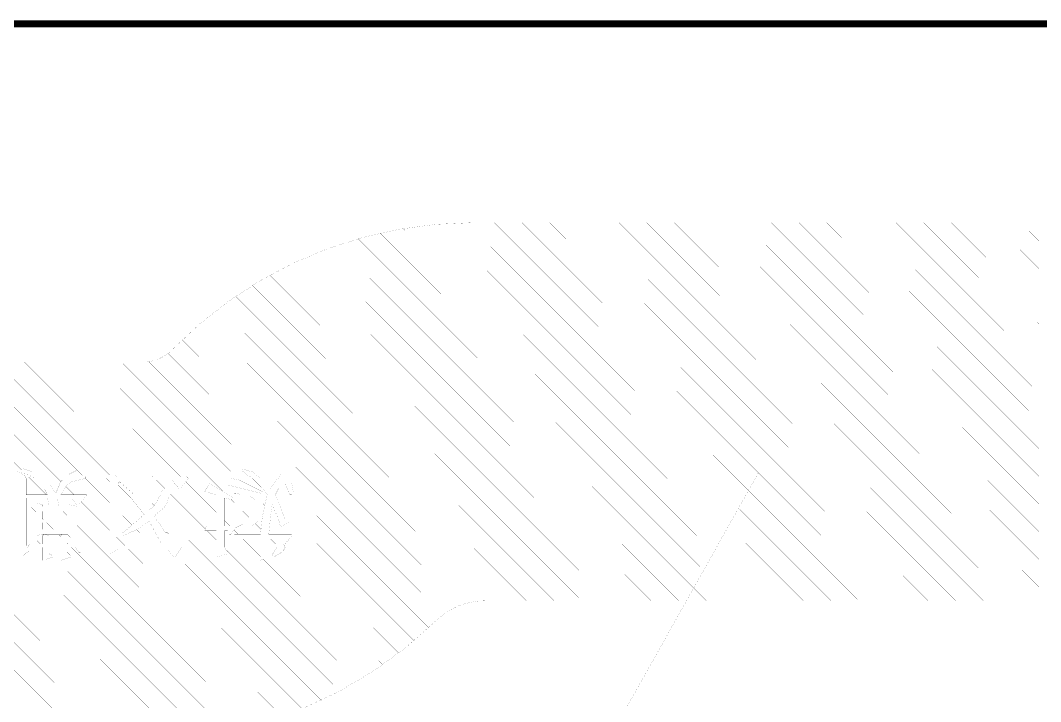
# Model space of a CAD drawing. Header units: millimetres. Extents: x 3362 to 3827, y -139 to 191.
# Drawn here: x 3511.72 to 3548.38, y 145.82 to 170.32 of the extents above; entities that cross this region are included whole.
import ezdxf

# ---------------------------------------------------------------- set-up
doc = ezdxf.new("R2010")
doc.units = ezdxf.units.MM
doc.header["$LTSCALE"] = 23.1
doc.layers.get('0').update_dxf_attribs({"linetype": 'CONTINUOUS'})

# ---------------------------------------------------------------- blocks, each defined once
blk = doc.blocks.new('PAD_R1')
at = {"const_width": 0.5}
blk.add_lwpolyline([(0.25, 0, 1), (-0.25, 0, 1)], format="xyb", close=True, dxfattribs=at)

msp = doc.modelspace()

# ---------------------------------------------------------------- linework, layer by layer
for points, const_width in [([(3382.535, 170.192), (3632.508, 170.192), (3632.69, 170.01), (3632.69, 96.87), (3564.868, 96.87), (3564.868, 134.572)], 0.254), ([(3538.865, 149.444), (3525.477, 162.833)], 0.00254), ([(3539.363, 149.444), (3525.908, 162.899)], 0.00254), ([(3539.861, 149.444), (3526.351, 162.954)], 0.00254), ([(3540.359, 149.444), (3526.806, 162.997)], 0.00254), ([(3540.856, 149.444), (3527.274, 163.027)], 0.00254), ([(3541.354, 149.444), (3527.756, 163.042)], 0.00254), ([(3559.253, 163.044), (3527.995, 163.044)], 0.00254), ([(3548.324, 163.044), (3527.995, 163.044)], 0.00254), ([(3541.852, 149.444), (3528.252, 163.044)], 0.00254), ([(3542.35, 149.444), (3528.75, 163.044)], 0.00254), ([(3542.848, 149.444), (3529.248, 163.044)], 0.00254), ([(3543.345, 149.444), (3529.745, 163.044)], 0.00254), ([(3543.843, 149.444), (3530.243, 163.044)], 0.00254), ([(3544.341, 149.444), (3530.741, 163.044)], 0.00254), ([(3544.839, 149.444), (3531.239, 163.044)], 0.00254), ([(3545.337, 149.444), (3531.737, 163.044)], 0.00254), ([(3545.834, 149.444), (3532.234, 163.044)], 0.00254), ([(3546.332, 149.444), (3532.732, 163.044)], 0.00254), ([(3546.83, 149.444), (3533.23, 163.044)], 0.00254), ([(3547.328, 149.444), (3533.728, 163.044)], 0.00254), ([(3547.826, 149.444), (3534.226, 163.044)], 0.00254), ([(3548.324, 149.444), (3534.723, 163.044)], 0.00254), ([(3548.324, 149.942), (3535.221, 163.044)], 0.00254), ([(3548.324, 150.44), (3535.719, 163.044)], 0.00254), ([(3548.324, 150.938), (3536.217, 163.044)], 0.00254), ([(3548.324, 151.436), (3536.715, 163.044)], 0.00254), ([(3548.324, 151.933), (3537.213, 163.044)], 0.00254), ([(3548.324, 152.431), (3537.71, 163.044)], 0.00254), ([(3548.324, 152.929), (3538.208, 163.044)], 0.00254), ([(3548.324, 153.427), (3538.706, 163.044)], 0.00254), ([(3548.324, 153.925), (3539.204, 163.044)], 0.00254), ([(3548.324, 154.422), (3539.701, 163.044)], 0.00254), ([(3548.324, 154.92), (3540.199, 163.044)], 0.00254), ([(3548.324, 155.418), (3540.697, 163.044)], 0.00254), ([(3548.324, 155.916), (3541.195, 163.044)], 0.00254), ([(3548.324, 156.414), (3541.693, 163.044)], 0.00254), ([(3548.324, 156.911), (3542.19, 163.044)], 0.00254), ([(3548.324, 157.409), (3542.688, 163.044)], 0.00254), ([(3548.324, 157.907), (3543.186, 163.044)], 0.00254), ([(3548.324, 158.405), (3543.684, 163.044)], 0.00254), ([(3548.324, 158.903), (3544.182, 163.044)], 0.00254), ([(3548.324, 159.401), (3544.679, 163.044)], 0.00254), ([(3548.324, 159.898), (3545.177, 163.044)], 0.00254), ([(3548.324, 160.396), (3545.675, 163.044)], 0.00254), ([(3548.324, 160.894), (3546.173, 163.044)], 0.00254), ([(3548.324, 161.392), (3546.671, 163.044)], 0.00254), ([(3548.324, 161.889), (3547.169, 163.044)], 0.00254), ([(3548.324, 162.387), (3547.666, 163.044)], 0.00254), ([(3548.324, 162.885), (3548.164, 163.044)], 0.00254), ([(3548.324, 149.444), (3548.324, 163.044)], 0.00254), ([(3536.874, 149.444), (3523.853, 162.465)], 0.00254), ([(3537.372, 149.444), (3524.245, 162.571)], 0.00254), ([(3537.87, 149.444), (3524.646, 162.668)], 0.00254), ([(3538.367, 149.444), (3525.056, 162.756)], 0.00254), ([(3511.758, 154.151), (3503.717, 162.192)], 0.00254), ([(3535.38, 149.444), (3522.729, 162.096)], 0.00254), ([(3535.878, 149.444), (3523.095, 162.227)], 0.00254), ([(3536.376, 149.444), (3523.47, 162.35)], 0.00254), ([(3512.492, 153.914), (3504.524, 161.882)], 0.00254), ([(3534.385, 149.444), (3522.018, 161.811)], 0.00254), ([(3534.883, 149.444), (3522.37, 161.957)], 0.00254), ([(3513.169, 153.735), (3505.44, 161.464)], 0.00254), ([(3533.389, 149.444), (3521.337, 161.497)], 0.00254), ([(3533.887, 149.444), (3521.674, 161.658)], 0.00254), ([(3531.896, 149.444), (3520.365, 160.975)], 0.00254), ([(3532.394, 149.444), (3520.682, 161.156)], 0.00254), ([(3532.891, 149.444), (3521.006, 161.33)], 0.00254), ([(3513.425, 153.977), (3506.549, 160.853)], 0.00254), ([(3531.398, 149.444), (3520.055, 160.788)], 0.00254), ([(3530.403, 149.444), (3519.452, 160.395)], 0.00254), ([(3530.9, 149.444), (3519.75, 160.595)], 0.00254), ([(3529.407, 149.444), (3518.873, 159.978)], 0.00254), ([(3529.905, 149.444), (3519.159, 160.189)], 0.00254), ([(3513.947, 153.952), (3508.234, 159.666)], 0.00254), ([(3528.411, 149.444), (3518.319, 159.537)], 0.00254), ([(3528.909, 149.444), (3518.593, 159.76)], 0.00254), ([(3527.955, 149.403), (3518.051, 159.307)], 0.00254), ([(3527.219, 149.143), (3517.531, 158.831)], 0.00254), ([(3527.563, 149.297), (3517.788, 159.072)], 0.00254), ([(3526.916, 148.949), (3517.28, 158.584)], 0.00254), ([(3514.928, 153.469), (3510.347, 158.05)], 0.00254), ([(3520.779, 153.592), (3516.327, 158.044)], 0.00254), ([(3520.996, 153.872), (3516.712, 158.156)], 0.00254), ([(3521.268, 154.098), (3517.024, 158.343)], 0.00254), ([(3510.605, 158.028), (3516.105, 158.028)], 0.00254), ([(3510.605, 158.028), (3516.105, 158.028)], 0.00254), ([(3514.93, 153.965), (3510.867, 158.028)], 0.00254), ([(3515.489, 153.904), (3511.365, 158.028)], 0.00254), ([(3515.987, 153.904), (3511.863, 158.028)], 0.00254), ([(3516.485, 153.904), (3512.361, 158.028)], 0.00254), ([(3516.983, 153.904), (3512.859, 158.028)], 0.00254), ([(3517.481, 153.904), (3513.356, 158.028)], 0.00254), ([(3518.407, 153.475), (3513.854, 158.028)], 0.00254), ([(3518.995, 153.385), (3514.352, 158.028)], 0.00254), ([(3519.203, 153.674), (3514.85, 158.028)], 0.00254), ([(3519.596, 153.78), (3515.347, 158.028)], 0.00254), ([(3519.688, 154.185), (3515.845, 158.028)], 0.00254), ([(3511.864, 153.963), (3511.569, 154.139)], 0.00254), ([(3511.805, 154.198), (3511.746, 154.139)], 0.00254), ([(3511.746, 154.139), (3511.746, 154.081)], 0.00254), ([(3511.746, 154.081), (3512.277, 153.845)], 0.00254), ([(3512.159, 154.081), (3511.805, 154.198)], 0.00254), ([(3512.653, 153.256), (3511.893, 154.015)], 0.00254), ([(3512.512, 153.904), (3512.159, 154.081)], 0.00254), ([(3513.75, 154.139), (3513.396, 153.963)], 0.00254), ([(3513.927, 153.963), (3513.75, 154.139)], 0.00254), ([(3515.046, 154.081), (3514.81, 153.845)], 0.00254), ([(3515.164, 153.904), (3515.046, 154.081)], 0.00254), ([(3519.642, 154.198), (3519.642, 154.139)], 0.00254), ([(3520.055, 154.081), (3519.642, 154.198)], 0.00254), ([(3519.642, 154.139), (3520.055, 153.845)], 0.00254), ([(3520.349, 153.845), (3520.055, 154.081)], 0.00254), ([(3521.116, 154.022), (3520.88, 153.727)], 0.00254), ([(3521.351, 154.139), (3521.116, 154.022)], 0.00254), ([(3521.469, 154.139), (3521.351, 154.139)], 0.00254), ([(3521.469, 153.668), (3521.469, 154.139)], 0.00254), ([(3538.259, 154.077), (3532.843, 144.43)], 0.00254), ([(3511.923, 153.845), (3511.864, 153.963)], 0.00254), ([(3511.923, 153.256), (3511.923, 153.845)], 0.00254), ([(3512.277, 153.845), (3512.512, 153.609)], 0.00254), ([(3512.807, 153.609), (3512.512, 153.904)], 0.00254), ([(3513.161, 153.727), (3513.043, 153.432)], 0.00254), ([(3513.396, 153.963), (3513.161, 153.727)], 0.00254), ([(3513.337, 153.55), (3513.573, 153.727)], 0.00254), ([(3513.573, 153.727), (3514.044, 153.845)], 0.00254), ([(3514.928, 152.473), (3513.655, 153.747)], 0.00254), ([(3514.044, 153.904), (3513.927, 153.963)], 0.00254), ([(3514.044, 153.845), (3514.044, 153.904)], 0.00254), ([(3514.928, 152.971), (3514.044, 153.855)], 0.00254), ([(3514.81, 153.845), (3514.928, 153.727)], 0.00254), ([(3514.928, 153.727), (3514.928, 151.134)], 0.00254), ([(3517.698, 153.904), (3515.164, 153.904)], 0.00254), ([(3515.164, 151.429), (3515.164, 153.786)], 0.00254), ([(3515.164, 153.786), (3517.168, 153.786)], 0.00254), ([(3515.225, 153.67), (3515.164, 153.731)], 0.00254), ([(3515.282, 153.727), (3515.223, 153.668)], 0.00254), ([(3515.223, 153.668), (3515.223, 153.609)], 0.00254), ([(3515.812, 153.256), (3515.282, 153.727)], 0.00254), ([(3516.531, 152.863), (3515.607, 153.786)], 0.00254), ([(3516.711, 153.179), (3516.105, 153.786)], 0.00254), ([(3516.909, 153.48), (3516.603, 153.786)], 0.00254), ([(3518.751, 152.136), (3517.101, 153.786)], 0.00254), ([(3517.168, 153.786), (3517.403, 153.491)], 0.00254), ([(3517.462, 153.491), (3517.757, 153.845)], 0.00254), ([(3518.759, 152.626), (3517.658, 153.726)], 0.00254), ([(3517.757, 153.845), (3517.698, 153.904)], 0.00254), ([(3518.523, 153.668), (3518.346, 153.373)], 0.00254), ([(3519.407, 153.138), (3518.523, 153.668)], 0.00254), ([(3519.289, 153.845), (3519.171, 153.609)], 0.00254), ([(3519.583, 153.786), (3519.289, 153.845)], 0.00254), ([(3520.408, 153.373), (3519.583, 153.786)], 0.00254), ([(3520.488, 153.385), (3519.962, 153.911)], 0.00254), ([(3520.055, 153.845), (3520.408, 153.491)], 0.00254), ([(3520.703, 153.491), (3520.349, 153.845)], 0.00254), ([(3520.88, 153.727), (3520.703, 153.491)], 0.00254), ([(3520.998, 153.491), (3521.174, 153.668)], 0.00254), ([(3521.174, 153.668), (3521.233, 153.668)], 0.00254), ([(3521.258, 153.611), (3521.201, 153.668)], 0.00254), ([(3521.233, 153.668), (3521.41, 153.256)], 0.00254), ([(3526.648, 148.718), (3521.469, 153.897)], 0.00254), ([(3521.528, 153.314), (3521.469, 153.668)], 0.00254), ([(3512.155, 153.256), (3511.923, 153.488)], 0.00254), ([(3512.512, 153.609), (3512.689, 153.256)], 0.00254), ([(3512.984, 153.314), (3512.807, 153.609)], 0.00254), ([(3513.02, 153.387), (3512.822, 153.584)], 0.00254), ([(3513.043, 153.432), (3512.984, 153.314)], 0.00254), ([(3513.161, 153.256), (3513.337, 153.55)], 0.00254), ([(3513.648, 153.256), (3513.347, 153.557)], 0.00254), ([(3515.223, 153.609), (3515.694, 153.138)], 0.00254), ([(3516.814, 153.432), (3516.755, 153.256)], 0.00254), ([(3516.932, 153.491), (3516.814, 153.432)], 0.00254), ([(3516.991, 153.491), (3516.932, 153.491)], 0.00254), ([(3517.05, 153.432), (3516.991, 153.491)], 0.00254), ([(3517.109, 153.314), (3517.05, 153.432)], 0.00254), ([(3517.05, 153.138), (3517.109, 153.314)], 0.00254), ([(3518.367, 152.022), (3517.1, 153.289)], 0.00254), ([(3517.403, 153.491), (3517.462, 153.491)], 0.00254), ([(3518.346, 153.373), (3518.759, 153.256)], 0.00254), ([(3518.759, 153.123), (3518.574, 153.308)], 0.00254), ([(3519.171, 153.609), (3520.349, 153.314)], 0.00254), ([(3519.596, 153.282), (3519.301, 153.577)], 0.00254), ([(3519.407, 153.314), (3519.407, 153.138)], 0.00254), ([(3519.466, 153.314), (3519.407, 153.314)], 0.00254), ([(3519.701, 153.256), (3519.466, 153.314)], 0.00254), ([(3520.503, 152.872), (3519.965, 153.411)], 0.00254), ([(3520.349, 153.314), (3520.408, 153.373)], 0.00254), ([(3520.408, 153.491), (3520.585, 153.256)], 0.00254), ([(3520.88, 153.256), (3520.998, 153.491)], 0.00254), ([(3526.133, 148.239), (3520.959, 153.413)], 0.00254), ([(3521.469, 153.256), (3521.528, 153.314)], 0.00254), ([(3526.393, 148.475), (3521.523, 153.346)], 0.00254), ([(3512.689, 153.256), (3511.923, 153.256)], 0.00254), ([(3511.923, 151.429), (3511.923, 153.138)], 0.00254), ([(3511.923, 153.138), (3512.689, 153.138)], 0.00254), ([(3512.277, 152.636), (3511.923, 152.99)], 0.00254), ([(3512.507, 152.903), (3512.273, 153.138)], 0.00254), ([(3512.277, 152.961), (3512.277, 151.782)], 0.00254), ([(3512.512, 152.902), (3512.277, 152.961)], 0.00254), ([(3512.689, 153.138), (3512.748, 152.843)], 0.00254), ([(3513.102, 152.843), (3513.043, 153.138)], 0.00254), ([(3513.043, 153.138), (3513.573, 153.138)], 0.00254), ([(3514.103, 153.256), (3513.161, 153.256)], 0.00254), ([(3513.516, 152.89), (3513.268, 153.138)], 0.00254), ([(3513.573, 153.138), (3513.75, 152.902)], 0.00254), ([(3513.809, 152.902), (3514.103, 153.256)], 0.00254), ([(3514.928, 151.976), (3513.897, 153.007)], 0.00254), ([(3515.997, 152.401), (3515.164, 153.233)], 0.00254), ([(3515.694, 153.138), (3516.166, 152.548)], 0.00254), ([(3516.343, 152.725), (3515.812, 153.256)], 0.00254), ([(3516.755, 153.256), (3516.519, 152.843)], 0.00254), ([(3516.932, 152.843), (3517.05, 153.138)], 0.00254), ([(3518.759, 151.132), (3516.965, 152.926)], 0.00254), ([(3518.759, 153.256), (3518.759, 152.136)], 0.00254), ([(3519.053, 153.138), (3519.053, 152.136)], 0.00254), ([(3519.348, 153.079), (3519.053, 153.138)], 0.00254), ([(3519.407, 152.973), (3519.289, 153.09)], 0.00254), ([(3519.407, 153.079), (3519.348, 153.079)], 0.00254), ([(3519.407, 152.136), (3519.407, 153.079)], 0.00254), ([(3519.701, 153.02), (3519.701, 153.256)], 0.00254), ([(3519.858, 153.02), (3519.701, 153.176)], 0.00254), ([(3519.937, 153.02), (3519.701, 153.02)], 0.00254), ([(3519.996, 153.197), (3519.937, 153.138)], 0.00254), ([(3519.937, 153.138), (3519.937, 153.02)], 0.00254), ([(3520.173, 153.079), (3519.996, 153.197)], 0.00254), ([(3520.173, 152.431), (3520.173, 153.079)], 0.00254), ([(3520.585, 153.256), (3520.408, 152.431)], 0.00254), ([(3521.057, 152.843), (3520.88, 153.256)], 0.00254), ([(3521.41, 153.256), (3521.469, 153.256)], 0.00254), ([(3512.512, 152.843), (3512.512, 152.902)], 0.00254), ([(3512.567, 152.843), (3512.512, 152.898)], 0.00254), ([(3512.748, 152.843), (3512.512, 152.843)], 0.00254), ([(3513.396, 152.666), (3512.512, 152.666)], 0.00254), ([(3512.512, 152.666), (3512.512, 152.372)], 0.00254), ([(3513.039, 152.372), (3512.744, 152.666)], 0.00254), ([(3513.396, 152.843), (3513.102, 152.843)], 0.00254), ([(3513.396, 152.512), (3513.242, 152.666)], 0.00254), ([(3513.455, 152.902), (3513.396, 152.843)], 0.00254), ([(3513.396, 152.372), (3513.396, 152.666)], 0.00254), ([(3513.75, 152.843), (3513.455, 152.902)], 0.00254), ([(3513.75, 152.902), (3513.809, 152.902)], 0.00254), ([(3513.75, 151.841), (3513.75, 152.843)], 0.00254), ([(3514.928, 151.478), (3513.75, 152.656)], 0.00254), ([(3515.731, 152.168), (3515.164, 152.736)], 0.00254), ([(3516.166, 152.548), (3515.694, 152.136), (3515.341, 151.841)], 0.00254), ([(3516.519, 152.843), (3516.343, 152.725)], 0.00254), ([(3516.519, 152.489), (3516.932, 152.843)], 0.00254), ([(3523.196, 146.197), (3516.726, 152.667)], 0.00254), ([(3519.407, 152.475), (3519.053, 152.829)], 0.00254), ([(3519.701, 152.843), (3519.701, 152.372)], 0.00254), ([(3519.937, 152.843), (3519.701, 152.843)], 0.00254), ([(3519.937, 152.443), (3519.701, 152.678)], 0.00254), ([(3519.937, 152.372), (3519.937, 152.843)], 0.00254), ([(3520.415, 152.462), (3520.173, 152.705)], 0.00254), ([(3520.703, 152.431), (3520.762, 152.902)], 0.00254), ([(3520.993, 152.383), (3520.73, 152.645)], 0.00254), ([(3520.762, 152.902), (3520.998, 152.372)], 0.00254), ([(3521.233, 152.372), (3521.057, 152.843)], 0.00254), ([(3525.866, 148.007), (3521.073, 152.801)], 0.00254), ([(3514.013, 144.428), (3506.244, 152.197)], 0.00254), ([(3517.439, 144.487), (3509.672, 152.254)], 0.00254), ([(3512.277, 152.138), (3511.923, 152.492)], 0.00254), ([(3512.541, 152.372), (3512.512, 152.401)], 0.00254), ([(3512.512, 152.372), (3513.396, 152.372)], 0.00254), ([(3513.396, 152.254), (3512.512, 152.254)], 0.00254), ([(3512.512, 152.254), (3512.512, 152.018)], 0.00254), ([(3512.895, 152.018), (3512.659, 152.254)], 0.00254), ([(3513.392, 152.018), (3513.157, 152.254)], 0.00254), ([(3513.396, 152.018), (3513.396, 152.254)], 0.00254), ([(3515.461, 151.941), (3515.164, 152.238)], 0.00254), ([(3515.93, 152.018), (3516.343, 152.313)], 0.00254), ([(3516.643, 151.754), (3516.192, 152.205)], 0.00254), ([(3516.343, 152.313), (3516.755, 151.547)], 0.00254), ([(3516.932, 151.9), (3516.519, 152.489)], 0.00254), ([(3519.248, 152.136), (3519.053, 152.331)], 0.00254), ([(3519.466, 152.077), (3519.701, 152.195)], 0.00254), ([(3520.041, 151.841), (3519.692, 152.19)], 0.00254), ([(3519.701, 152.372), (3519.937, 152.372)], 0.00254), ([(3519.701, 152.195), (3519.937, 152.195)], 0.00254), ([(3519.937, 152.195), (3519.996, 152.136)], 0.00254), ([(3520.055, 152.136), (3520.291, 152.313)], 0.00254), ([(3520.367, 152.013), (3520.163, 152.217)], 0.00254), ([(3520.232, 152.313), (3520.173, 152.431)], 0.00254), ([(3520.291, 152.313), (3520.232, 152.313)], 0.00254), ([(3520.408, 152.431), (3520.349, 151.841)], 0.00254), ([(3520.644, 151.841), (3520.703, 152.431)], 0.00254), ([(3521.036, 151.841), (3520.68, 152.198)], 0.00254), ([(3520.998, 152.372), (3521.057, 152.136)], 0.00254), ([(3521.057, 152.077), (3521.351, 152.254)], 0.00254), ([(3521.351, 152.313), (3521.233, 152.372)], 0.00254), ([(3521.351, 152.254), (3521.351, 152.313)], 0.00254), ([(3512.43, 151.488), (3511.923, 151.994)], 0.00254), ([(3512.277, 151.782), (3512.512, 151.841)], 0.00254), ([(3512.512, 152.018), (3513.396, 152.018)], 0.00254), ([(3512.512, 151.841), (3513.396, 151.841)], 0.00254), ([(3512.571, 151.841), (3512.512, 151.782)], 0.00254), ([(3512.748, 151.782), (3512.571, 151.841)], 0.00254), ([(3512.575, 151.84), (3512.574, 151.841)], 0.00254), ([(3513.161, 151.752), (3513.071, 151.841)], 0.00254), ([(3513.219, 151.841), (3513.161, 151.782)], 0.00254), ([(3513.396, 151.723), (3513.219, 151.841)], 0.00254), ([(3513.396, 151.841), (3513.514, 151.723)], 0.00254), ([(3513.573, 151.723), (3513.75, 151.841)], 0.00254), ([(3520.749, 145.16), (3513.75, 152.159)], 0.00254), ([(3515.341, 151.841), (3515.341, 151.782)], 0.00254), ([(3515.4, 151.782), (3515.93, 152.018)], 0.00254), ([(3515.973, 151.429), (3515.552, 151.85)], 0.00254), ([(3516.471, 151.429), (3515.896, 152.003)], 0.00254), ([(3516.755, 151.547), (3517.05, 151.841)], 0.00254), ([(3517.466, 151.429), (3516.785, 152.111)], 0.00254), ([(3516.991, 151.9), (3516.932, 151.9)], 0.00254), ([(3517.05, 151.841), (3516.991, 151.9)], 0.00254), ([(3518.405, 152.136), (3518.346, 151.959)], 0.00254), ([(3518.346, 151.959), (3518.759, 151.959)], 0.00254), ([(3518.759, 152.136), (3518.405, 152.136)], 0.00254), ([(3518.759, 151.63), (3518.429, 151.959)], 0.00254), ([(3518.759, 151.959), (3518.759, 151.016)], 0.00254), ([(3519.053, 152.136), (3519.407, 152.136)], 0.00254), ([(3519.053, 151.37), (3519.053, 151.959)], 0.00254), ([(3519.053, 151.959), (3519.171, 151.959)], 0.00254), ([(3524.142, 146.744), (3519.053, 151.833)], 0.00254), ([(3519.171, 151.959), (3519.23, 151.841)], 0.00254), ([(3519.23, 151.841), (3519.289, 151.841)], 0.00254), ([(3519.289, 151.841), (3519.466, 152.077)], 0.00254), ([(3519.543, 151.841), (3519.398, 151.987)], 0.00254), ([(3519.407, 151.841), (3519.407, 151.664)], 0.00254), ([(3520.349, 151.841), (3519.407, 151.841)], 0.00254), ([(3519.996, 152.136), (3520.055, 152.136)], 0.00254), ([(3521.469, 151.841), (3520.644, 151.841)], 0.00254), ([(3521.057, 152.136), (3521.057, 152.077)], 0.00254), ([(3525.594, 147.782), (3521.208, 152.168)], 0.00254), ([(3521.469, 151.782), (3521.469, 151.841)], 0.00254), ([(3513.516, 144.428), (3506.266, 151.677)], 0.00254), ([(3512.005, 151.415), (3511.923, 151.496)], 0.00254), ([(3512.041, 151.488), (3511.982, 151.37)], 0.00254), ([(3512.512, 151.488), (3512.041, 151.488)], 0.00254), ([(3512.512, 151.782), (3512.512, 151.488)], 0.00254), ([(3512.748, 151.488), (3512.748, 151.782)], 0.00254), ([(3512.927, 151.488), (3512.748, 151.667)], 0.00254), ([(3513.161, 151.488), (3512.748, 151.488)], 0.00254), ([(3513.161, 151.782), (3513.161, 151.488)], 0.00254), ([(3513.396, 151.488), (3513.396, 151.723)], 0.00254), ([(3513.425, 151.488), (3513.396, 151.517)], 0.00254), ([(3514.103, 151.488), (3513.396, 151.488)], 0.00254), ([(3513.514, 151.723), (3513.573, 151.723)], 0.00254), ([(3513.923, 151.488), (3513.642, 151.769)], 0.00254), ([(3514.103, 151.429), (3514.103, 151.488)], 0.00254), ([(3515.475, 151.429), (3515.164, 151.74)], 0.00254), ([(3515.341, 151.782), (3515.4, 151.782)], 0.00254), ([(3516.968, 151.429), (3516.803, 151.595)], 0.00254), ([(3519.407, 151.664), (3520.349, 151.664)], 0.00254), ([(3520.349, 151.035), (3519.72, 151.664)], 0.00254), ([(3520.349, 151.532), (3520.217, 151.664)], 0.00254), ([(3520.349, 151.664), (3520.349, 150.899)], 0.00254), ([(3520.644, 151.664), (3521.057, 151.664)], 0.00254), ([(3520.644, 151.193), (3520.644, 151.664)], 0.00254), ([(3520.957, 151.423), (3520.715, 151.664)], 0.00254), ([(3520.998, 151.547), (3520.939, 151.37)], 0.00254), ([(3521.116, 151.547), (3520.998, 151.547)], 0.00254), ([(3521.057, 151.664), (3521.233, 151.488)], 0.00254), ([(3521.174, 151.488), (3521.116, 151.547)], 0.00254), ([(3521.233, 151.37), (3521.174, 151.488)], 0.00254), ([(3521.233, 151.488), (3521.469, 151.782)], 0.00254), ([(3525.315, 147.562), (3521.303, 151.575)], 0.00254), ([(3514.511, 144.428), (3507.569, 151.37)], 0.00254), ([(3515.507, 144.428), (3508.565, 151.37)], 0.00254), ([(3516.497, 144.433), (3509.561, 151.37)], 0.00254), ([(3516.975, 144.453), (3510.166, 151.263)], 0.00254), ([(3517.89, 144.534), (3511.265, 151.159)], 0.00254), ([(3511.628, 151.193), (3511.746, 151.075)], 0.00254), ([(3511.746, 151.075), (3511.805, 151.075)], 0.00254), ([(3511.805, 151.075), (3512.041, 151.252)], 0.00254), ([(3518.329, 144.593), (3511.829, 151.093)], 0.00254), ([(3512.041, 151.311), (3511.923, 151.429)], 0.00254), ([(3511.982, 151.37), (3512.512, 151.37)], 0.00254), ([(3512.041, 151.252), (3512.041, 151.311)], 0.00254), ([(3512.512, 150.907), (3512.05, 151.37)], 0.00254), ([(3512.512, 151.37), (3512.512, 150.899)], 0.00254), ([(3512.748, 151.134), (3512.748, 151.37)], 0.00254), ([(3512.748, 151.37), (3513.161, 151.37)], 0.00254), ([(3512.818, 151.099), (3512.748, 151.169)], 0.00254), ([(3512.866, 151.075), (3512.748, 151.134)], 0.00254), ([(3512.866, 151.016), (3512.866, 151.075)], 0.00254), ([(3513.161, 151.254), (3513.045, 151.37)], 0.00254), ([(3513.161, 151.37), (3513.161, 150.899)], 0.00254), ([(3513.396, 151.193), (3513.396, 151.37)], 0.00254), ([(3513.396, 151.37), (3513.691, 151.37)], 0.00254), ([(3513.514, 151.075), (3513.396, 151.193)], 0.00254), ([(3513.514, 151.016), (3513.514, 151.075)], 0.00254), ([(3519.979, 144.933), (3513.543, 151.37)], 0.00254), ([(3513.691, 151.37), (3513.809, 151.193)], 0.00254), ([(3513.809, 151.193), (3513.868, 151.193)], 0.00254), ([(3513.868, 151.193), (3514.103, 151.429)], 0.00254), ([(3520.368, 145.042), (3514.043, 151.368)], 0.00254), ([(3514.928, 151.134), (3515.223, 151.311)], 0.00254), ([(3521.121, 145.285), (3515.143, 151.263)], 0.00254), ([(3517.521, 151.429), (3515.164, 151.429)], 0.00254), ([(3515.223, 151.311), (3516.991, 151.311)], 0.00254), ([(3521.485, 145.419), (3515.593, 151.311)], 0.00254), ([(3521.842, 145.56), (3516.091, 151.311)], 0.00254), ([(3522.191, 145.709), (3516.588, 151.311)], 0.00254), ([(3516.991, 151.311), (3517.227, 151.016)], 0.00254), ([(3517.285, 151.016), (3517.521, 151.37)], 0.00254), ([(3522.533, 145.865), (3517.324, 151.074)], 0.00254), ([(3517.521, 151.37), (3517.521, 151.429)], 0.00254), ([(3522.868, 146.027), (3517.521, 151.374)], 0.00254), ([(3518.759, 151.016), (3519.171, 151.134)], 0.00254), ([(3519.171, 151.193), (3519.053, 151.37)], 0.00254), ([(3523.833, 146.555), (3519.122, 151.266)], 0.00254), ([(3519.171, 151.134), (3519.171, 151.193)], 0.00254), ([(3520.349, 150.899), (3520.703, 151.075)], 0.00254), ([(3520.777, 151.105), (3520.644, 151.238)], 0.00254), ([(3520.703, 151.075), (3520.644, 151.193)], 0.00254), ([(3520.821, 151.193), (3520.762, 151.075)], 0.00254), ([(3520.762, 151.075), (3520.762, 151.016)], 0.00254), ([(3520.939, 151.37), (3520.821, 151.193)], 0.00254), ([(3520.821, 151.016), (3521.116, 151.193)], 0.00254), ([(3521.116, 151.193), (3521.174, 151.252)], 0.00254), ([(3525.031, 147.349), (3521.151, 151.229)], 0.00254), ([(3521.174, 151.252), (3521.233, 151.37)], 0.00254), ([(3515.009, 144.428), (3508.429, 151.008)], 0.00254), ([(3516.005, 144.428), (3509.389, 151.043)], 0.00254), ([(3512.512, 150.899), (3512.866, 151.016)], 0.00254), ([(3518.757, 144.663), (3512.519, 150.901)], 0.00254), ([(3519.174, 144.743), (3512.866, 151.051)], 0.00254), ([(3513.161, 150.899), (3513.514, 151.016)], 0.00254), ([(3519.581, 144.834), (3513.427, 150.988)], 0.00254), ([(3517.227, 151.016), (3517.285, 151.016)], 0.00254), ([(3523.518, 146.373), (3518.849, 151.042)], 0.00254), ([(3524.444, 146.94), (3520.44, 150.944)], 0.00254), ([(3520.762, 151.016), (3520.821, 151.016)], 0.00254), ([(3524.741, 147.141), (3520.849, 151.033)], 0.00254), ([(3559.253, 149.444), (3528.41, 149.444)], 0.00254), ([(3548.324, 149.444), (3528.41, 149.444)], 0.00254)]:
    msp.add_lwpolyline(points, dxfattribs=dict(const_width=const_width))
at = {"const_width": 0.00254}
for points in [[(3517.179, 158.481, -0.202315), (3527.995, 163.044)], [(3517.179, 158.481, -0.202315), (3527.995, 163.044)], [(3517.179, 158.481, -0.20231), (3516.105, 158.028)], [(3517.179, 158.481, -0.20231), (3516.105, 158.028)], [(3526.662, 148.732, -0.196021), (3528.41, 149.444)], [(3526.662, 148.732, -0.196021), (3528.41, 149.444)], [(3526.662, 148.732, -0.196008), (3516.105, 144.428)], [(3526.662, 148.732, -0.196008), (3516.105, 144.428)]]:
    msp.add_lwpolyline(points, format="xyb", dxfattribs=at)

# ---------------------------------------------------------------- block references
at = {"xscale": 0.00254, "yscale": 0.00254}
for p in [(3525.477, 162.833), (3525.908, 162.899), (3526.351, 162.954), (3526.806, 162.997), (3527.274, 163.027), (3527.756, 163.042), (3527.995, 163.044), (3527.995, 163.044), (3527.995, 163.044), (3527.995, 163.044), (3528.252, 163.044), (3528.75, 163.044), (3529.248, 163.044), (3529.745, 163.044), (3530.243, 163.044), (3530.741, 163.044), (3531.239, 163.044), (3531.737, 163.044), (3532.234, 163.044), (3532.732, 163.044), (3533.23, 163.044), (3533.728, 163.044), (3534.226, 163.044), (3534.723, 163.044), (3535.221, 163.044), (3535.719, 163.044), (3536.217, 163.044), (3536.715, 163.044), (3537.213, 163.044), (3537.71, 163.044), (3538.208, 163.044), (3538.706, 163.044), (3539.204, 163.044), (3539.701, 163.044), (3540.199, 163.044), (3540.697, 163.044), (3541.195, 163.044), (3541.693, 163.044), (3542.19, 163.044), (3542.688, 163.044), (3543.186, 163.044), (3543.684, 163.044), (3544.182, 163.044), (3544.679, 163.044), (3545.177, 163.044), (3545.675, 163.044), (3546.173, 163.044), (3546.671, 163.044), (3547.169, 163.044), (3547.666, 163.044), (3548.164, 163.044), (3548.324, 163.044), (3548.324, 163.044), (3548.324, 162.885), (3523.853, 162.465), (3524.245, 162.571), (3524.646, 162.668), (3525.056, 162.756), (3522.729, 162.096), (3523.095, 162.227), (3523.47, 162.35), (3548.324, 162.387), (3522.018, 161.811), (3522.37, 161.957), (3548.324, 161.889), (3521.337, 161.497), (3521.674, 161.658), (3548.324, 161.392), (3520.365, 160.975), (3520.682, 161.156), (3521.006, 161.33), (3520.055, 160.788), (3548.324, 160.894), (3519.452, 160.395), (3519.75, 160.595), (3548.324, 160.396), (3518.873, 159.978), (3519.159, 160.189), (3548.324, 159.898), (3518.319, 159.537), (3518.593, 159.76), (3518.051, 159.307), (3548.324, 159.401), (3517.531, 158.831), (3517.788, 159.072), (3548.324, 158.903), (3517.179, 158.481), (3517.179, 158.481), (3517.179, 158.481), (3517.179, 158.481), (3517.28, 158.584), (3516.327, 158.044), (3516.712, 158.156), (3517.024, 158.343), (3548.324, 158.405), (3511.863, 158.028), (3512.361, 158.028), (3512.859, 158.028), (3513.356, 158.028), (3513.854, 158.028), (3514.352, 158.028), (3514.85, 158.028), (3515.347, 158.028), (3515.845, 158.028), (3516.105, 158.028), (3516.105, 158.028), (3516.105, 158.028), (3516.105, 158.028), (3548.324, 157.907), (3548.324, 157.409), (3548.324, 156.911), (3548.324, 156.414), (3548.324, 155.916), (3548.324, 155.418), (3548.324, 154.92), (3548.324, 154.422), (3511.746, 154.139), (3511.746, 154.139), (3511.746, 154.081), (3511.746, 154.081), (3511.758, 154.151), (3511.805, 154.198), (3511.805, 154.198), (3511.893, 154.015), (3512.159, 154.081), (3512.159, 154.081), (3513.75, 154.139), (3513.75, 154.139), (3515.046, 154.081), (3515.046, 154.081), (3519.642, 154.198), (3519.642, 154.198), (3519.642, 154.139), (3519.642, 154.139), (3519.688, 154.185), (3520.055, 154.081), (3520.055, 154.081), (3521.116, 154.022), (3521.116, 154.022), (3521.268, 154.098), (3521.351, 154.139), (3521.351, 154.139), (3521.469, 154.139), (3521.469, 154.139), (3538.259, 154.077), (3511.864, 153.963), (3511.864, 153.963), (3511.923, 153.845), (3511.923, 153.845), (3512.277, 153.845), (3512.277, 153.845), (3512.492, 153.914), (3512.512, 153.904), (3512.512, 153.904), (3513.161, 153.727), (3513.161, 153.727), (3513.169, 153.735), (3513.396, 153.963), (3513.396, 153.963), (3513.425, 153.977), (3513.573, 153.727), (3513.573, 153.727), (3513.655, 153.747), (3513.927, 153.963), (3513.927, 153.963), (3513.947, 153.952), (3514.044, 153.904), (3514.044, 153.904), (3514.044, 153.855), (3514.044, 153.845), (3514.044, 153.845), (3514.81, 153.845), (3514.81, 153.845), (3514.928, 153.727), (3514.928, 153.727), (3514.93, 153.965), (3515.164, 153.904), (3515.164, 153.904), (3515.164, 153.786), (3515.164, 153.786), (3515.164, 153.731), (3515.223, 153.668), (3515.223, 153.668), (3515.225, 153.67), (3515.282, 153.727), (3515.282, 153.727), (3515.489, 153.904), (3515.607, 153.786), (3515.987, 153.904), (3516.105, 153.786), (3516.485, 153.904), (3516.603, 153.786), (3516.983, 153.904), (3517.101, 153.786), (3517.168, 153.786), (3517.168, 153.786), (3517.481, 153.904), (3517.658, 153.726), (3517.698, 153.904), (3517.698, 153.904), (3517.757, 153.845), (3517.757, 153.845), (3518.523, 153.668), (3518.523, 153.668), (3519.203, 153.674), (3519.289, 153.845), (3519.289, 153.845), (3519.583, 153.786), (3519.583, 153.786), (3519.596, 153.78), (3519.962, 153.911), (3520.055, 153.845), (3520.055, 153.845), (3520.349, 153.845), (3520.349, 153.845), (3520.88, 153.727), (3520.88, 153.727), (3520.996, 153.872), (3521.174, 153.668), (3521.174, 153.668), (3521.201, 153.668), (3521.233, 153.668), (3521.233, 153.668), (3521.469, 153.897), (3521.469, 153.668), (3521.469, 153.668), (3548.324, 153.925), (3511.923, 153.488), (3512.512, 153.609), (3512.512, 153.609), (3512.807, 153.609), (3512.807, 153.609), (3512.822, 153.584), (3512.984, 153.314), (3512.984, 153.314), (3513.02, 153.387), (3513.043, 153.432), (3513.043, 153.432), (3513.337, 153.55), (3513.337, 153.55), (3513.347, 153.557), (3514.928, 153.469), (3515.223, 153.609), (3515.223, 153.609), (3516.814, 153.432), (3516.814, 153.432), (3516.909, 153.48), (3516.932, 153.491), (3516.932, 153.491), (3516.991, 153.491), (3516.991, 153.491), (3517.05, 153.432), (3517.05, 153.432), (3517.1, 153.289), (3517.109, 153.314), (3517.109, 153.314), (3517.403, 153.491), (3517.403, 153.491), (3517.462, 153.491), (3517.462, 153.491), (3518.346, 153.373), (3518.346, 153.373), (3518.407, 153.475), (3518.574, 153.308), (3518.995, 153.385), (3519.171, 153.609), (3519.171, 153.609), (3519.301, 153.577), (3519.407, 153.314), (3519.407, 153.314), (3519.466, 153.314), (3519.466, 153.314), (3519.596, 153.282), (3519.965, 153.411), (3520.349, 153.314), (3520.349, 153.314), (3520.408, 153.491), (3520.408, 153.491), (3520.408, 153.373), (3520.408, 153.373), (3520.488, 153.385), (3520.703, 153.491), (3520.703, 153.491), (3520.779, 153.592), (3520.959, 153.413), (3520.998, 153.491), (3520.998, 153.491), (3521.258, 153.611), (3521.523, 153.346), (3521.528, 153.314), (3521.528, 153.314), (3548.324, 153.427), (3511.923, 153.256), (3511.923, 153.256), (3511.923, 153.138), (3511.923, 153.138), (3511.923, 152.99), (3512.155, 153.256), (3512.273, 153.138), (3512.277, 152.961), (3512.277, 152.961), (3512.653, 153.256), (3512.689, 153.256), (3512.689, 153.256), (3512.689, 153.138), (3512.689, 153.138), (3513.043, 153.138), (3513.043, 153.138), (3513.161, 153.256), (3513.161, 153.256), (3513.268, 153.138), (3513.573, 153.138), (3513.573, 153.138), (3513.648, 153.256), (3513.897, 153.007), (3514.103, 153.256), (3514.103, 153.256), (3514.928, 152.971), (3515.164, 153.233), (3515.694, 153.138), (3515.694, 153.138), (3515.812, 153.256), (3515.812, 153.256), (3516.711, 153.179), (3516.755, 153.256), (3516.755, 153.256), (3516.965, 152.926), (3517.05, 153.138), (3517.05, 153.138), (3518.759, 153.256), (3518.759, 153.256), (3518.759, 153.123), (3519.053, 153.138), (3519.053, 153.138), (3519.289, 153.09), (3519.348, 153.079), (3519.348, 153.079), (3519.407, 153.138), (3519.407, 153.138), (3519.407, 153.079), (3519.407, 153.079), (3519.407, 152.973), (3519.701, 153.256), (3519.701, 153.256), (3519.701, 153.176), (3519.701, 153.02), (3519.701, 153.02), (3519.858, 153.02), (3519.937, 153.138), (3519.937, 153.138), (3519.937, 153.02), (3519.937, 153.02), (3519.996, 153.197), (3519.996, 153.197), (3520.173, 153.079), (3520.173, 153.079), (3520.585, 153.256), (3520.585, 153.256), (3520.88, 153.256), (3520.88, 153.256), (3521.41, 153.256), (3521.41, 153.256), (3521.469, 153.256), (3521.469, 153.256), (3548.324, 152.929), (3512.277, 152.636), (3512.507, 152.903), (3512.512, 152.902), (3512.512, 152.902), (3512.512, 152.898), (3512.512, 152.843), (3512.512, 152.843), (3512.512, 152.666), (3512.512, 152.666), (3512.567, 152.843), (3512.744, 152.666), (3512.748, 152.843), (3512.748, 152.843), (3513.102, 152.843), (3513.102, 152.843), (3513.242, 152.666), (3513.396, 152.843), (3513.396, 152.843), (3513.396, 152.666), (3513.396, 152.666), (3513.455, 152.902), (3513.455, 152.902), (3513.516, 152.89), (3513.75, 152.902), (3513.75, 152.902), (3513.75, 152.843), (3513.75, 152.843), (3513.75, 152.656), (3513.809, 152.902), (3513.809, 152.902), (3515.164, 152.736), (3516.166, 152.548), (3516.166, 152.548), (3516.343, 152.725), (3516.343, 152.725), (3516.519, 152.843), (3516.519, 152.843), (3516.531, 152.863), (3516.726, 152.667), (3516.932, 152.843), (3516.932, 152.843), (3518.759, 152.626), (3519.053, 152.829), (3519.701, 152.843), (3519.701, 152.843), (3519.701, 152.678), (3519.937, 152.843), (3519.937, 152.843), (3520.173, 152.705), (3520.503, 152.872), (3520.73, 152.645), (3520.762, 152.902), (3520.762, 152.902), (3521.057, 152.843), (3521.057, 152.843), (3521.073, 152.801), (3511.923, 152.492), (3512.512, 152.401), (3512.512, 152.372), (3512.512, 152.372), (3512.512, 152.254), (3512.512, 152.254), (3512.541, 152.372), (3512.659, 152.254), (3513.039, 152.372), (3513.157, 152.254), (3513.396, 152.512), (3513.396, 152.372), (3513.396, 152.372), (3513.396, 152.254), (3513.396, 152.254), (3514.928, 152.473), (3515.164, 152.238), (3515.997, 152.401), (3516.192, 152.205), (3516.343, 152.313), (3516.343, 152.313), (3516.519, 152.489), (3516.519, 152.489), (3519.053, 152.331), (3519.407, 152.475), (3519.692, 152.19), (3519.701, 152.372), (3519.701, 152.372), (3519.701, 152.195), (3519.701, 152.195), (3519.937, 152.443), (3519.937, 152.372), (3519.937, 152.372), (3519.937, 152.195), (3519.937, 152.195), (3520.163, 152.217), (3520.173, 152.431), (3520.173, 152.431), (3520.232, 152.313), (3520.232, 152.313), (3520.291, 152.313), (3520.291, 152.313), (3520.408, 152.431), (3520.408, 152.431), (3520.415, 152.462), (3520.68, 152.198), (3520.703, 152.431), (3520.703, 152.431), (3520.993, 152.383), (3520.998, 152.372), (3520.998, 152.372), (3521.233, 152.372), (3521.233, 152.372), (3521.351, 152.313), (3521.351, 152.313), (3521.351, 152.254), (3521.351, 152.254), (3548.324, 152.431), (3511.923, 151.994), (3512.277, 152.138), (3512.512, 152.018), (3512.512, 152.018), (3512.512, 151.841), (3512.512, 151.841), (3512.571, 151.841), (3512.571, 151.841), (3512.574, 151.841), (3512.575, 151.84), (3512.895, 152.018), (3513.071, 151.841), (3513.219, 151.841), (3513.219, 151.841), (3513.392, 152.018), (3513.396, 152.018), (3513.396, 152.018), (3513.396, 151.841), (3513.396, 151.841), (3513.75, 152.159), (3513.75, 151.841), (3513.75, 151.841), (3514.928, 151.976), (3515.341, 151.841), (3515.341, 151.841), (3515.461, 151.941), (3515.552, 151.85), (3515.731, 152.168), (3515.896, 152.003), (3515.93, 152.018), (3515.93, 152.018), (3516.785, 152.111), (3516.932, 151.9), (3516.932, 151.9), (3516.991, 151.9), (3516.991, 151.9), (3517.05, 151.841), (3517.05, 151.841), (3518.346, 151.959), (3518.346, 151.959), (3518.367, 152.022), (3518.405, 152.136), (3518.405, 152.136), (3518.429, 151.959), (3518.751, 152.136), (3518.759, 152.136), (3518.759, 152.136), (3518.759, 151.959), (3518.759, 151.959), (3519.053, 152.136), (3519.053, 152.136), (3519.053, 151.959), (3519.053, 151.959), (3519.053, 151.833), (3519.171, 151.959), (3519.171, 151.959), (3519.23, 151.841), (3519.23, 151.841), (3519.248, 152.136), (3519.289, 151.841), (3519.289, 151.841), (3519.398, 151.987), (3519.407, 152.136), (3519.407, 152.136), (3519.407, 151.841), (3519.407, 151.841), (3519.466, 152.077), (3519.466, 152.077), (3519.543, 151.841), (3519.996, 152.136), (3519.996, 152.136), (3520.041, 151.841), (3520.055, 152.136), (3520.055, 152.136), (3520.349, 151.841), (3520.349, 151.841), (3520.367, 152.013), (3520.644, 151.841), (3520.644, 151.841), (3521.036, 151.841), (3521.057, 152.136), (3521.057, 152.136), (3521.057, 152.077), (3521.057, 152.077), (3521.208, 152.168), (3521.469, 151.841), (3521.469, 151.841), (3548.324, 151.933), (3511.923, 151.496), (3512.041, 151.488), (3512.041, 151.488), (3512.277, 151.782), (3512.277, 151.782), (3512.43, 151.488), (3512.512, 151.782), (3512.512, 151.782), (3512.512, 151.488), (3512.512, 151.488), (3512.748, 151.782), (3512.748, 151.782), (3512.748, 151.667), (3512.748, 151.488), (3512.748, 151.488), (3512.927, 151.488), (3513.161, 151.782), (3513.161, 151.782), (3513.161, 151.752), (3513.161, 151.488), (3513.161, 151.488), (3513.396, 151.723), (3513.396, 151.723), (3513.396, 151.517), (3513.396, 151.488), (3513.396, 151.488), (3513.425, 151.488), (3513.514, 151.723), (3513.514, 151.723), (3513.573, 151.723), (3513.573, 151.723), (3513.642, 151.769), (3513.923, 151.488), (3514.103, 151.488), (3514.103, 151.488), (3514.928, 151.478), (3515.164, 151.74), (3515.341, 151.782), (3515.341, 151.782), (3515.4, 151.782), (3515.4, 151.782), (3516.643, 151.754), (3516.755, 151.547), (3516.755, 151.547), (3516.803, 151.595), (3518.759, 151.63), (3519.407, 151.664), (3519.407, 151.664), (3519.72, 151.664), (3520.217, 151.664), (3520.349, 151.664), (3520.349, 151.664), (3520.349, 151.532), (3520.644, 151.664), (3520.644, 151.664), (3520.715, 151.664), (3520.998, 151.547), (3520.998, 151.547), (3521.057, 151.664), (3521.057, 151.664), (3521.116, 151.547), (3521.116, 151.547), (3521.174, 151.488), (3521.174, 151.488), (3521.233, 151.488), (3521.233, 151.488), (3521.303, 151.575), (3521.469, 151.782), (3521.469, 151.782), (3511.746, 151.075), (3511.746, 151.075), (3511.805, 151.075), (3511.805, 151.075), (3511.829, 151.093), (3511.923, 151.429), (3511.923, 151.429), (3511.982, 151.37), (3511.982, 151.37), (3512.005, 151.415), (3512.041, 151.311), (3512.041, 151.311), (3512.041, 151.252), (3512.041, 151.252), (3512.05, 151.37), (3512.512, 151.37), (3512.512, 151.37), (3512.748, 151.37), (3512.748, 151.37), (3512.748, 151.169), (3512.748, 151.134), (3512.748, 151.134), (3512.818, 151.099), (3512.866, 151.075), (3512.866, 151.075), (3513.045, 151.37), (3513.161, 151.37), (3513.161, 151.37), (3513.161, 151.254), (3513.396, 151.37), (3513.396, 151.37), (3513.396, 151.193), (3513.396, 151.193), (3513.514, 151.075), (3513.514, 151.075), (3513.543, 151.37), (3513.691, 151.37), (3513.691, 151.37), (3513.809, 151.193), (3513.809, 151.193), (3513.868, 151.193), (3513.868, 151.193), (3514.043, 151.368), (3514.103, 151.429), (3514.103, 151.429), (3514.928, 151.134), (3514.928, 151.134), (3515.143, 151.263), (3515.164, 151.429), (3515.164, 151.429), (3515.223, 151.311), (3515.223, 151.311), (3515.475, 151.429), (3515.593, 151.311), (3515.973, 151.429), (3516.091, 151.311), (3516.471, 151.429), (3516.588, 151.311), (3516.968, 151.429), (3516.991, 151.311), (3516.991, 151.311), (3517.324, 151.074), (3517.466, 151.429), (3517.521, 151.429), (3517.521, 151.429), (3517.521, 151.374), (3517.521, 151.37), (3517.521, 151.37), (3518.759, 151.132), (3519.053, 151.37), (3519.053, 151.37), (3519.122, 151.266), (3519.171, 151.193), (3519.171, 151.193), (3519.171, 151.134), (3519.171, 151.134), (3520.644, 151.238), (3520.644, 151.193), (3520.644, 151.193), (3520.703, 151.075), (3520.703, 151.075), (3520.762, 151.075), (3520.762, 151.075), (3520.777, 151.105), (3520.821, 151.193), (3520.821, 151.193), (3520.939, 151.37), (3520.939, 151.37), (3520.957, 151.423), (3521.116, 151.193), (3521.116, 151.193), (3521.151, 151.229), (3521.174, 151.252), (3521.174, 151.252), (3521.233, 151.37), (3521.233, 151.37), (3548.324, 151.436), (3512.512, 150.907), (3512.512, 150.899), (3512.512, 150.899), (3512.519, 150.901), (3512.866, 151.051), (3512.866, 151.016), (3512.866, 151.016), (3513.161, 150.899), (3513.161, 150.899), (3513.427, 150.988), (3513.514, 151.016), (3513.514, 151.016), (3517.227, 151.016), (3517.227, 151.016), (3517.285, 151.016), (3517.285, 151.016), (3518.759, 151.016), (3518.759, 151.016), (3518.849, 151.042), (3520.349, 151.035), (3520.349, 150.899), (3520.349, 150.899), (3520.44, 150.944), (3520.762, 151.016), (3520.762, 151.016), (3520.821, 151.016), (3520.821, 151.016), (3520.849, 151.033), (3548.324, 150.938), (3548.324, 150.44), (3548.324, 149.942), (3527.563, 149.297), (3527.955, 149.403), (3528.41, 149.444), (3528.41, 149.444), (3528.41, 149.444), (3528.41, 149.444), (3528.411, 149.444), (3528.909, 149.444), (3529.407, 149.444), (3529.905, 149.444), (3530.403, 149.444), (3530.9, 149.444), (3531.398, 149.444), (3531.896, 149.444), (3532.394, 149.444), (3532.891, 149.444), (3533.389, 149.444), (3533.887, 149.444), (3534.385, 149.444), (3534.883, 149.444), (3535.38, 149.444), (3535.878, 149.444), (3536.376, 149.444), (3536.874, 149.444), (3537.372, 149.444), (3537.87, 149.444), (3538.367, 149.444), (3538.865, 149.444), (3539.363, 149.444), (3539.861, 149.444), (3540.359, 149.444), (3540.856, 149.444), (3541.354, 149.444), (3541.852, 149.444), (3542.35, 149.444), (3542.848, 149.444), (3543.345, 149.444), (3543.843, 149.444), (3544.341, 149.444), (3544.839, 149.444), (3545.337, 149.444), (3545.834, 149.444), (3546.332, 149.444), (3546.83, 149.444), (3547.328, 149.444), (3547.826, 149.444), (3548.324, 149.444), (3548.324, 149.444), (3548.324, 149.444), (3526.916, 148.949), (3527.219, 149.143), (3526.648, 148.718), (3526.662, 148.732), (3526.662, 148.732), (3526.662, 148.732), (3526.662, 148.732), (3526.133, 148.239), (3526.393, 148.475), (3525.594, 147.782), (3525.866, 148.007), (3525.315, 147.562), (3524.741, 147.141), (3525.031, 147.349), (3524.142, 146.744), (3524.444, 146.94), (3523.518, 146.373), (3523.833, 146.555), (3522.868, 146.027), (3523.196, 146.197), (3522.533, 145.865)]:
    msp.add_blockref('PAD_R1', p, dxfattribs=at)

doc.saveas('drawing.dxf')
